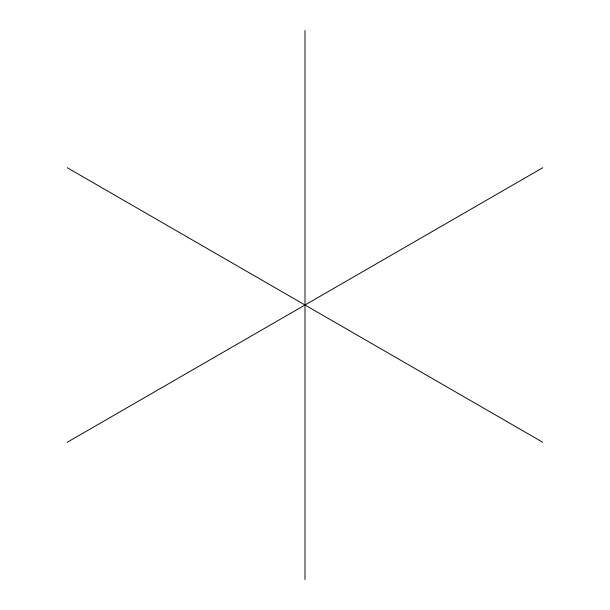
<?xml version="1.0" encoding="UTF-8"?>
<svg xmlns="http://www.w3.org/2000/svg" width="610" height="610" viewBox="0 0 610 610"><rect width="100%" height="100%" fill="white"/><g stroke="black" fill="none" stroke-linecap="round" stroke-linejoin="round"><path stroke-width="0.91" d="M67.275 442.25L542.725 167.75M67.275 167.75L542.725 442.25M305 30.5L305 579.5"/></g></svg>
